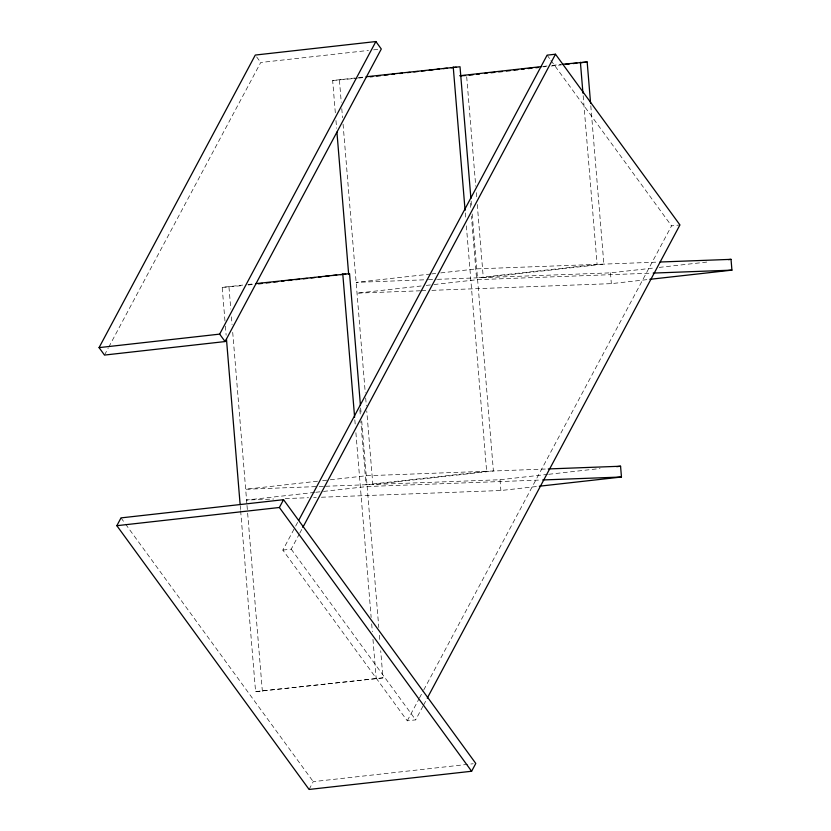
<?xml version="1.0" encoding="UTF-8"?>
<svg xmlns="http://www.w3.org/2000/svg" width="831" height="831" viewBox="0 0 831 831"><rect width="100%" height="100%" fill="white"/><g stroke="black" fill="none" stroke-linecap="round" stroke-linejoin="round"><path stroke-width="0.62" stroke-dasharray="4.16 3.12" d="M104.498 355.066L108.165 348.21M108.778 347.067L260.716 62.491L368.476 50.431M422.989 706.153L415.666 719.875L407.273 720.809L282.841 550.08L295.047 527.228M295.659 526.085L298.1 521.504M282.841 550.08L291.224 549.146L299.16 534.291M299.773 533.149L302.214 528.568M309.09 789.45L313.256 781.649L473.203 763.741M407.273 720.809L418.876 699.089M419.478 697.947L423.145 691.091M423.758 689.948L671.541 225.876L679.935 224.941M423.602 705.01L426.646 699.297M373.607 49.85L378.739 49.278M335.319 112.798L332.66 80.503L357.029 77.782M358.317 77.636L364.726 76.919M332.66 80.503L357.392 78.239M358.68 78.104L365.089 77.376M543.194 66.418L547.047 65.981M552.179 65.41L561.154 64.403M543.567 66.875L546.133 66.594M551.265 66.013L561.527 64.87M224.962 320.963L222.189 287.391L242.714 285.085M247.846 284.514L252.977 283.942M222.189 287.391L243.088 285.552M248.22 284.981L253.351 284.399M430.531 274.043L356.135 282.374L427.134 279.715M431.819 273.898L435.662 273.472M440.794 272.9L476.714 268.87L657.446 262.108M421.161 285.978L357.029 293.156L420.278 290.788M426.293 285.397L432.712 284.68M433.99 284.534L477.607 279.652L651.888 273.129M437.459 279.33L610.453 272.859L654.07 267.977M659.201 267.395L709.227 261.796M431.902 290.351L611.346 283.641L649.821 279.33M317.504 481.211L245.675 489.251L317.961 486.55M322.636 480.64L329.055 479.923M330.333 479.778L366.253 475.758L546.985 468.985M314.544 492.419L246.558 500.033L273.669 499.016M315.832 492.274L322.241 491.557M323.529 491.412L367.146 486.53L541.417 480.006M325.71 486.26L499.992 479.736L547.452 474.418M548.73 474.283L600.044 468.539M321.441 497.229L500.875 490.519L538.083 486.353M240.647 510.816L255.584 691.631L382.946 677.878L380.712 650.756M255.584 691.631L382.946 677.878M428.422 279.673L436.171 279.382M421.577 290.736L426.739 290.549M319.26 486.499L324.422 486.301M285.293 498.579L308.53 497.717M313.692 497.52L316.268 497.426M547.11 55.158L550.164 59.344M550.922 60.393L671.541 225.876M256.654 56.913L260.716 62.491M291.224 549.146L415.666 719.875M121.014 517.89L124.827 523.125M125.585 524.164L313.256 781.649M610.453 272.859L611.346 283.641M590.799 105.766L603.877 264.113L483.289 277.616L477.233 204.239M583.165 95.721L597.094 264.372L476.506 277.866L471.406 216.07M466.7 76.784L475.737 186.206M476.277 192.647L476.703 197.799M499.992 479.736L500.875 490.519M471.115 201.071L471.541 206.233M472.185 213.983L493.406 470.99L372.828 484.494L366.751 410.878M470.346 203.2L470.772 208.352M465.298 212.944L465.724 218.117M466.357 225.866L486.634 471.25L366.045 484.743L360.82 421.462M339.443 80.254L341.25 102.213M341.79 108.664L342.528 117.711M343.068 124.162L365.256 392.793M365.682 397.966L366.326 405.715M360.654 407.948L361.184 414.409M361.724 420.86L378.791 627.509M379.424 635.258L379.964 641.709M335.963 120.547L336.607 128.296M359.865 409.839L360.394 416.3M354.827 419.832L355.252 424.994M355.897 432.743L371.156 617.423M371.686 623.884L372.33 631.633M372.963 639.382L376.163 678.127M228.972 287.131L230.789 309.09M231.434 316.84L232.067 324.589M232.711 332.338L246.9 504.105M247.004 505.393L247.534 511.854M247.648 513.143L262.367 691.371M225.398 326.136L226.136 335.173M240.221 505.653L240.543 509.528"/><path stroke-width="1.25" d="M99.076 347.618L255.294 55.054L375.882 41.55L381.304 48.998L225.087 341.562L104.498 355.066L99.076 347.618L219.654 334.124L375.882 41.55M116.849 525.691L121.014 517.89L283.537 499.691L475.789 763.45L471.613 771.251L309.09 789.45L116.849 525.691L279.372 507.492L283.537 499.691M298.703 520.362L547.11 55.158L555.492 54.212L679.935 224.941L427.259 698.154M302.827 527.425L555.492 54.212M366.014 76.774L460.021 66.75L470.907 198.484M370.221 76.805L372.787 76.525M376.64 76.088L380.484 75.663M384.338 75.226L388.181 74.8M392.035 74.364L394.6 74.073M399.732 73.502L402.297 73.221M407.429 72.64L409.995 72.359M413.838 71.923L417.692 71.497M421.535 71.061L425.389 70.635M429.232 70.199L433.086 69.773M436.929 69.337L439.495 69.056M443.349 68.62L447.192 68.194M451.046 67.758L456.167 67.186M541.916 66.553L459.813 75.746L465.464 75.538M562.442 64.257L587.174 61.993L590.581 103.189M469.162 75.206L473.016 74.78M476.859 74.343L479.425 74.063M484.556 73.481L487.122 73.201M490.965 72.764L494.819 72.339M498.662 71.902L502.516 71.476M506.359 71.04L510.213 70.614M514.057 70.178L517.91 69.752M521.754 69.316L524.319 69.035M528.173 68.599L532.017 68.173M535.87 67.737L538.436 67.456M565.371 64.434L569.225 64.008M573.068 63.572L576.922 63.146M580.765 62.709L587.174 61.993M255.543 283.651L349.56 273.638L360.436 405.362M258.483 283.828L262.326 283.402M266.18 282.966L270.023 282.54M273.877 282.104L277.72 281.678M281.574 281.242L284.14 280.961M287.983 280.525L291.837 280.099M295.68 279.663L299.524 279.237M303.377 278.8L307.221 278.375M311.074 277.938L314.918 277.512M318.772 277.076L321.337 276.796M325.181 276.359L329.034 275.934M332.878 275.497L336.732 275.071M340.575 274.635L345.706 274.064M728.465 259.646L731.031 259.355L731.924 270.137L649.821 279.33M616.716 466.669L620.57 466.233L621.463 477.015L539.361 486.208M660.032 262.014L731.031 259.355M653.176 273.087L731.924 270.137M548.273 468.944L620.57 466.233M542.716 479.965L621.463 477.015M219.654 334.124L225.087 341.562M279.372 507.492L471.613 771.251M580.402 62.252L582.947 93.145M453.238 67.01L465.08 210.368M336.929 132.171L348.656 274.23M342.777 273.887L354.619 417.245M226.458 339.048L240.117 504.355"/></g></svg>
